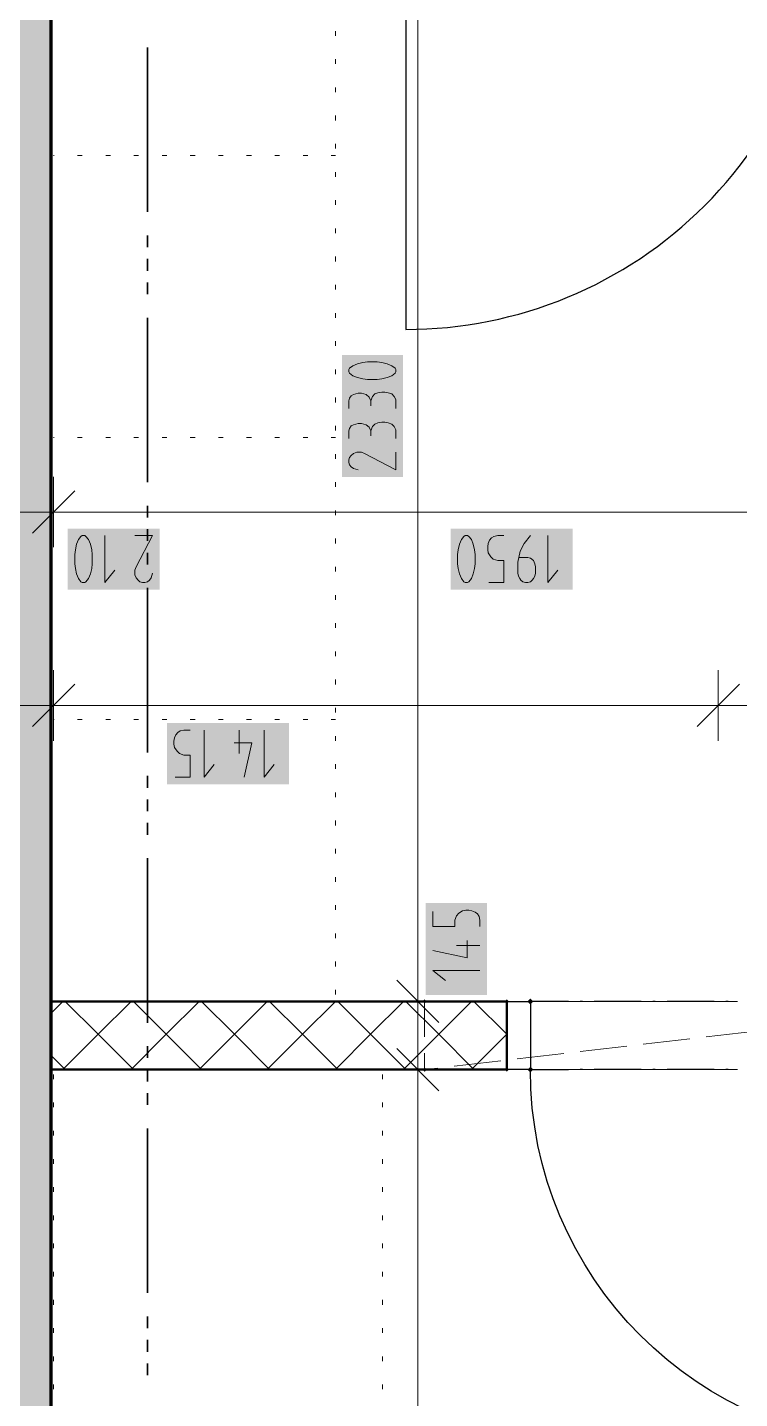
# Model space of a CAD drawing. Header units: millimetres. Extents: x 0 to 594, y 0 to 420.
# Drawn here: x 415.94 to 431.48, y 189.94 to 219.84 of the extents above; entities that cross this region are included whole.
import ezdxf

# ---------------------------------------------------------------- set-up
doc = ezdxf.new("R2010")
doc.units = ezdxf.units.MM
doc.header["$LTSCALE"] = 8
for name, color, linetype in [('PDF_Dvere', 7, 'Continuous'), ('PDF_Koty delkove', 7, 'Continuous'), ('PDF_Nabytek', 7, 'Continuous'), ('PDF_Pozarni useky', 7, 'Continuous'), ('PDF_Preklady', 7, 'Continuous'), ('PDF_Pricky zdene', 7, 'Continuous'), ('PDF_Steny obvodove nosne', 7, 'Continuous')]:
    doc.layers.add(name, color=color, linetype=linetype)

msp = doc.modelspace()

# ---------------------------------------------------------------- linework, layer by layer
at = {"layer": 'PDF_Dvere', "lineweight": 25}
for points in [[(424.571, 222.482), (424.2, 222.482), (424.2, 213.257, 0.414214), (433.425, 222.482), (433.078, 222.482)], [(434.666, 197.114), (435.117, 197.114), (435.117, 188.914, -0.414213), (426.917, 197.114), (427.748, 197.114)]]:
    msp.add_lwpolyline(points, format="xyb", dxfattribs=at)
msp.add_lwpolyline([(426.404, 198.6), (426.917, 198.6), (426.917, 197.114), (426.404, 197.114)], close=True, dxfattribs=at)
for points in [[(427.748, 198.6), (426.917, 198.6)], [(428.055, 198.6), (428.004, 198.6)], [(429.336, 198.6), (428.311, 198.6)], [(429.644, 198.6), (429.593, 198.6)], [(430.925, 198.6), (429.9, 198.6)], [(431.233, 198.6), (431.181, 198.6)], [(428.055, 197.114), (428.004, 197.114)], [(429.336, 197.114), (428.311, 197.114)], [(429.644, 197.114), (429.593, 197.114)], [(430.925, 197.114), (429.9, 197.114)], [(431.233, 197.114), (431.181, 197.114)]]:
    msp.add_lwpolyline(points, dxfattribs=at)
at = {"layer": 'PDF_Dvere', "lineweight": 25, "transparency": 33554559}
for points in [[(426.981, 198.6), (426.917, 198.536), (426.917, 198.664), (426.853, 198.6)], [(426.981, 197.114), (426.917, 197.05), (426.917, 197.178), (426.853, 197.114)]]:
    msp.add_solid(points, dxfattribs=at)
at = {"layer": 'PDF_Koty delkove', "lineweight": 18}
for points in [[(424.462, 141.969), (424.462, 175.401), (424.462, 195.307), (424.462, 197.114), (424.462, 198.6), (424.462, 222.482), (424.462, 225.25), (424.462, 228.325), (424.462, 243.7), (424.462, 246.775), (424.462, 249.542), (424.462, 273.425), (424.462, 274.911), (424.462, 330.055)], [(422.957, 211.535), (422.957, 211.699), (422.974, 211.754), (423.009, 211.808), (423.06, 211.836), (423.161, 211.864), (423.23, 211.864), (423.333, 211.836), (423.401, 211.781), (423.435, 211.699), (423.435, 211.59)], [(423.982, 211.535), (423.982, 211.726), (423.948, 211.795), (423.896, 211.85), (423.811, 211.877), (423.743, 211.891), (423.674, 211.891), (423.589, 211.877), (423.521, 211.85), (423.47, 211.795), (423.435, 211.699)], [(422.957, 210.878), (422.957, 211.042), (422.974, 211.097), (423.009, 211.151), (423.06, 211.179), (423.161, 211.206), (423.23, 211.206), (423.333, 211.179), (423.401, 211.124), (423.435, 211.042), (423.435, 210.933)], [(423.982, 210.878), (423.982, 211.069), (423.948, 211.137), (423.896, 211.193), (423.811, 211.22), (423.743, 211.234), (423.674, 211.234), (423.589, 211.22), (423.521, 211.193), (423.47, 211.137), (423.435, 211.042)], [(423.982, 210.577), (423.982, 210.193), (423.299, 210.549), (423.23, 210.577), (423.128, 210.577), (423.06, 210.549), (423.009, 210.508), (422.974, 210.467), (422.957, 210.412), (422.957, 210.358), (422.974, 210.303), (423.009, 210.262), (423.06, 210.221), (423.161, 210.193)], [(416.513, 210.043), (416.513, 209.274), (416.513, 208.505)], [(416.974, 209.735), (416.052, 208.813)], [(414.361, 209.274), (416.513, 209.274), (436.5, 209.274), (437.628, 209.274), (446.801, 209.274), (454.437, 209.274), (456.179, 209.274), (457.051, 209.274), (459.511, 209.274), (460.383, 209.274), (462.125, 209.274), (478.935, 209.274), (481.087, 209.274), (493.387, 209.274), (496.155, 209.274), (515.066, 209.274), (516.193, 209.274), (522.307, 209.274), (528.074, 209.274), (544.227, 209.274), (545.764, 209.274), (549.377, 209.274), (549.557, 209.274), (550.326, 209.274)], [(416.974, 208.351), (416.974, 208.146), (416.988, 208.044), (417.015, 207.924), (417.056, 207.822), (417.11, 207.753), (417.138, 207.737), (417.192, 207.737), (417.22, 207.753), (417.275, 207.822), (417.316, 207.924), (417.344, 208.044), (417.358, 208.146), (417.358, 208.351), (417.344, 208.453), (417.316, 208.573), (417.275, 208.676), (417.22, 208.744), (417.192, 208.762), (417.138, 208.762), (417.11, 208.744)], [(417.11, 208.744), (417.056, 208.676), (417.015, 208.573), (416.988, 208.453), (416.974, 208.351)], [(417.631, 208.762), (417.631, 207.737), (417.85, 208.009)], [(418.288, 208.762), (418.672, 208.762), (418.315, 208.078), (418.288, 208.009), (418.288, 207.907), (418.315, 207.839), (418.356, 207.788), (418.397, 207.753), (418.452, 207.737), (418.507, 207.737), (418.562, 207.753), (418.603, 207.788), (418.644, 207.839), (418.672, 207.941)], [(425.63, 207.822), (425.671, 207.924), (425.699, 208.044), (425.713, 208.146), (425.713, 208.351), (425.699, 208.453), (425.671, 208.573), (425.63, 208.676), (425.576, 208.744), (425.548, 208.762), (425.493, 208.762), (425.466, 208.744), (425.411, 208.676), (425.37, 208.573), (425.343, 208.453), (425.329, 208.351)], [(426.013, 207.737), (426.342, 207.737), (426.342, 208.214), (426.205, 208.214), (426.109, 208.249), (426.054, 208.3), (426, 208.386), (425.986, 208.453), (425.986, 208.522), (426, 208.591), (426.027, 208.658), (426.068, 208.709), (426.123, 208.744), (426.205, 208.762), (426.342, 208.762)], [(426.917, 208.762), (426.78, 208.591), (426.697, 208.419), (426.643, 208.181), (426.643, 207.941), (426.657, 207.873), (426.684, 207.822), (426.711, 207.788), (426.753, 207.753), (426.808, 207.737), (426.862, 207.737), (426.917, 207.753), (426.958, 207.788), (426.985, 207.822), (427.013, 207.873), (427.027, 207.941), (427.027, 208.078), (427.013, 208.146), (426.985, 208.214), (426.917, 208.266), (426.862, 208.283), (426.67, 208.283)], [(427.3, 208.762), (427.3, 207.737), (427.519, 208.009)], [(425.329, 208.351), (425.329, 208.146), (425.343, 208.044), (425.37, 207.924), (425.411, 207.822), (425.466, 207.753), (425.493, 207.737), (425.548, 207.737), (425.576, 207.753), (425.63, 207.822)], [(416.513, 205.825), (416.513, 205.056), (416.513, 204.287)], [(431.017, 205.825), (431.017, 205.056), (431.017, 204.287)], [(416.974, 205.517), (416.052, 204.595)], [(431.478, 205.517), (430.555, 204.595)], [(416.513, 205.056), (415.744, 205.056)], [(416.513, 205.056), (431.017, 205.056), (433.108, 205.056), (436.5, 205.056), (437.269, 205.056)], [(419.166, 203.492), (419.494, 203.492), (419.494, 203.97), (419.357, 203.97), (419.262, 204.005), (419.207, 204.056), (419.153, 204.141), (419.139, 204.208), (419.139, 204.277), (419.153, 204.346), (419.18, 204.414), (419.221, 204.465), (419.275, 204.5), (419.357, 204.517), (419.494, 204.517)], [(419.796, 204.517), (419.796, 203.492), (420.014, 203.765)], [(420.562, 204.517), (420.562, 204.005)], [(421.11, 204.517), (421.11, 203.492), (421.328, 203.765)], [(420.453, 204.243), (420.837, 204.243), (420.671, 203.492)], [(424.789, 200.563), (424.789, 200.235), (425.267, 200.235), (425.267, 200.372), (425.302, 200.467), (425.353, 200.522), (425.438, 200.576), (425.506, 200.59), (425.575, 200.59), (425.643, 200.576), (425.711, 200.549)], [(425.711, 200.549), (425.762, 200.508), (425.797, 200.454), (425.814, 200.372), (425.814, 200.235)], [(425.541, 199.933), (425.541, 199.55), (424.789, 199.715)], [(425.814, 199.824), (425.302, 199.824)], [(425.814, 199.276), (424.789, 199.276), (425.062, 199.058)], [(424.923, 198.139), (424.001, 199.061)], [(425.231, 198.6), (424.462, 198.6), (423.693, 198.6)], [(424.923, 196.653), (424.001, 197.575)], [(425.231, 197.114), (424.462, 197.114), (423.693, 197.114)]]:
    msp.add_lwpolyline(points, dxfattribs=at)
msp.add_lwpolyline([(423.571, 212.548), (423.366, 212.548), (423.265, 212.534), (423.145, 212.507), (423.043, 212.466), (422.974, 212.411), (422.957, 212.383), (422.957, 212.329), (422.974, 212.301), (423.043, 212.247), (423.145, 212.206), (423.265, 212.178), (423.366, 212.164), (423.571, 212.164), (423.674, 212.178), (423.794, 212.206), (423.896, 212.247), (423.965, 212.301), (423.982, 212.329), (423.982, 212.383), (423.965, 212.411), (423.896, 212.466), (423.794, 212.507), (423.674, 212.534)], close=True, dxfattribs=at)
at = {"layer": 'PDF_Koty delkove', "color": 7, "lineweight": 18, "true_color": 0xffffff, "transparency": 33554559}
for points in [[(424.136, 210.039), (424.136, 212.701), (422.804, 210.039), (422.804, 212.701)], [(418.825, 208.915), (416.821, 208.915), (418.825, 207.583), (416.821, 207.583)], [(427.838, 208.915), (425.176, 208.915), (427.838, 207.583), (425.176, 207.583)], [(421.647, 204.671), (418.985, 204.671), (421.647, 203.338), (418.985, 203.338)], [(425.968, 198.739), (425.968, 200.744), (424.636, 198.739), (424.636, 200.744)]]:
    msp.add_solid(points, dxfattribs=at)
at = {"layer": 'PDF_Nabytek', "lineweight": 13}
for points in [[(422.663, 219.661), (422.663, 219.764)], [(422.663, 219.046), (422.663, 219.149)], [(422.663, 218.431), (422.663, 218.534)], [(422.663, 217.816), (422.663, 217.919)], [(422.663, 217.201), (422.663, 217.304)], [(416.524, 217.05), (416.513, 217.05)], [(416.513, 217.05), (416.513, 217.05)], [(417.139, 217.05), (417.036, 217.05)], [(417.754, 217.05), (417.651, 217.05)], [(418.369, 217.05), (418.266, 217.05)], [(418.984, 217.05), (418.881, 217.05)], [(419.599, 217.05), (419.496, 217.05)], [(420.214, 217.05), (420.111, 217.05)], [(420.829, 217.05), (420.726, 217.05)], [(421.444, 217.05), (421.341, 217.05)], [(422.059, 217.05), (421.956, 217.05)], [(422.663, 217.05), (422.571, 217.05)], [(422.663, 217.05), (422.663, 217.05)], [(422.663, 216.586), (422.663, 216.689)], [(422.663, 215.971), (422.663, 216.074)], [(422.663, 215.356), (422.663, 215.459)], [(422.663, 214.741), (422.663, 214.844)], [(422.663, 214.126), (422.663, 214.229)], [(422.663, 213.511), (422.663, 213.614)], [(422.663, 212.896), (422.663, 212.999)], [(422.663, 212.281), (422.663, 212.384)], [(422.663, 211.666), (422.663, 211.769)], [(422.663, 211.051), (422.663, 211.154)], [(416.524, 210.9), (416.513, 210.9)], [(416.513, 210.9), (416.513, 210.9)], [(417.139, 210.9), (417.036, 210.9)], [(417.754, 210.9), (417.651, 210.9)], [(418.369, 210.9), (418.266, 210.9)], [(418.984, 210.9), (418.881, 210.9)], [(419.599, 210.9), (419.496, 210.9)], [(420.214, 210.9), (420.111, 210.9)], [(420.829, 210.9), (420.726, 210.9)], [(421.444, 210.9), (421.341, 210.9)], [(422.059, 210.9), (421.956, 210.9)], [(422.663, 210.9), (422.571, 210.9)], [(422.663, 210.9), (422.663, 210.9)], [(422.663, 210.436), (422.663, 210.539)], [(422.663, 209.821), (422.663, 209.924)], [(422.663, 209.206), (422.663, 209.309)], [(422.663, 208.591), (422.663, 208.694)], [(422.663, 207.976), (422.663, 208.079)], [(422.663, 207.361), (422.663, 207.464)], [(422.663, 206.746), (422.663, 206.849)], [(422.663, 206.131), (422.663, 206.234)], [(422.663, 205.516), (422.663, 205.619)], [(422.663, 204.901), (422.663, 205.004)], [(416.524, 204.75), (416.513, 204.75)], [(416.513, 204.75), (416.513, 204.75)], [(417.139, 204.75), (417.036, 204.75)], [(417.754, 204.75), (417.651, 204.75)], [(418.369, 204.75), (418.266, 204.75)], [(418.984, 204.75), (418.881, 204.75)], [(419.599, 204.75), (419.496, 204.75)], [(420.214, 204.75), (420.111, 204.75)], [(420.829, 204.75), (420.726, 204.75)], [(421.444, 204.75), (421.341, 204.75)], [(422.059, 204.75), (421.956, 204.75)], [(422.663, 204.75), (422.571, 204.75)], [(422.663, 204.75), (422.663, 204.75)], [(422.663, 204.286), (422.663, 204.389)], [(422.663, 203.671), (422.663, 203.774)], [(422.663, 203.056), (422.663, 203.159)], [(422.663, 202.441), (422.663, 202.544)], [(422.663, 201.826), (422.663, 201.929)], [(422.663, 201.211), (422.663, 201.314)], [(422.663, 200.596), (422.663, 200.699)], [(422.663, 199.981), (422.663, 200.084)], [(422.663, 199.366), (422.663, 199.469)], [(422.663, 198.752), (422.663, 198.854)], [(422.663, 198.6), (422.663, 198.6)], [(416.513, 197.114), (416.513, 197.114)], [(416.524, 197.114), (416.513, 197.114)], [(416.513, 197.114), (416.513, 197.114)], [(417.139, 197.114), (417.036, 197.114)], [(417.754, 197.114), (417.651, 197.114)], [(418.369, 197.114), (418.266, 197.114)], [(418.984, 197.114), (418.881, 197.114)], [(419.599, 197.114), (419.496, 197.114)], [(420.214, 197.114), (420.111, 197.114)], [(420.829, 197.114), (420.726, 197.114)], [(421.444, 197.114), (421.341, 197.114)], [(422.059, 197.114), (421.956, 197.114)], [(422.674, 197.114), (422.571, 197.114)], [(423.289, 197.114), (423.186, 197.114)], [(423.688, 197.114), (423.688, 197.114)], [(423.688, 197.114), (423.688, 197.114)], [(416.513, 196.907), (416.513, 197.009)], [(423.688, 196.907), (423.688, 197.009)], [(416.513, 196.292), (416.513, 196.394)], [(423.688, 196.292), (423.688, 196.394)], [(416.513, 195.677), (416.513, 195.779)], [(423.688, 195.677), (423.688, 195.779)], [(416.513, 195.062), (416.513, 195.164)], [(423.688, 195.062), (423.688, 195.164)], [(416.513, 194.447), (416.513, 194.549)], [(423.688, 194.447), (423.688, 194.549)], [(416.513, 193.832), (416.513, 193.934)], [(423.688, 193.832), (423.688, 193.934)], [(416.513, 193.217), (416.513, 193.319)], [(423.688, 193.217), (423.688, 193.319)], [(416.513, 192.602), (416.513, 192.704)], [(423.688, 192.602), (423.688, 192.704)], [(416.513, 191.987), (416.513, 192.089)], [(423.688, 191.987), (423.688, 192.089)], [(416.513, 191.372), (416.513, 191.474)], [(423.688, 191.372), (423.688, 191.474)], [(416.513, 190.757), (416.513, 190.859)], [(423.688, 190.757), (423.688, 190.859)], [(416.513, 190.142), (416.513, 190.244)], [(423.688, 190.142), (423.688, 190.244)]]:
    msp.add_lwpolyline(points, dxfattribs=at)
at = {"layer": 'PDF_Pozarni useky', "lineweight": 35}
for points in [[(418.563, 215.818), (418.563, 219.405)], [(418.563, 215.049), (418.563, 215.305)], [(418.563, 214.536), (418.563, 214.793)], [(418.563, 214.024), (418.563, 214.28)], [(418.563, 209.924), (418.563, 213.511)], [(418.563, 209.155), (418.563, 209.411)], [(418.563, 208.643), (418.563, 208.899)], [(418.563, 208.13), (418.563, 208.386)], [(418.563, 204.03), (418.563, 207.618)], [(418.563, 203.261), (418.563, 203.518)], [(418.563, 202.749), (418.563, 203.005)], [(418.563, 202.236), (418.563, 202.493)], [(418.563, 198.137), (418.563, 201.724)], [(418.563, 197.368), (418.563, 197.624)], [(418.563, 196.855), (418.563, 197.112)], [(418.563, 196.343), (418.563, 196.599)], [(418.563, 192.243), (418.563, 195.83)], [(418.563, 191.474), (418.563, 191.73)], [(418.563, 190.962), (418.563, 191.218)], [(418.563, 190.449), (418.563, 190.705)]]:
    msp.add_lwpolyline(points, dxfattribs=at)
at = {"layer": 'PDF_Preklady', "lineweight": 18}
for points in [[(424.61, 197.829), (424.61, 198.6)], [(425.903, 198.6), (424.878, 198.6)], [(426.404, 198.6), (426.261, 198.6)], [(427.286, 198.6), (426.404, 198.6)], [(428.67, 198.6), (427.645, 198.6)], [(430.054, 198.6), (429.029, 198.6)], [(431.438, 198.6), (430.413, 198.6)], [(429.377, 197.667), (430.395, 197.785)], [(430.752, 197.826), (431.77, 197.944)], [(424.61, 197.47), (424.61, 197.114), (424.897, 197.147)], [(426.628, 197.348), (427.646, 197.466)], [(428.003, 197.507), (429.021, 197.625)], [(425.903, 197.114), (424.878, 197.114)], [(425.254, 197.188), (426.272, 197.307)], [(426.404, 197.114), (426.261, 197.114)], [(427.286, 197.114), (426.404, 197.114)], [(428.67, 197.114), (427.645, 197.114)], [(430.054, 197.114), (429.029, 197.114)], [(431.438, 197.114), (430.413, 197.114)]]:
    msp.add_lwpolyline(points, dxfattribs=at)
at = {"layer": 'PDF_Preklady', "lineweight": 18, "transparency": 33554559}
for points in [[(424.657, 198.6), (424.61, 198.554), (424.61, 198.646), (424.564, 198.6)], [(424.61, 198.554), (424.564, 198.6), (424.657, 198.6), (424.61, 198.646)], [(426.45, 198.6), (426.404, 198.554), (426.404, 198.646), (426.358, 198.6)], [(426.45, 198.6), (426.404, 198.554), (426.404, 198.646), (426.358, 198.6)], [(424.657, 197.114), (424.61, 197.068), (424.61, 197.16), (424.564, 197.114)], [(424.61, 197.068), (424.564, 197.114), (424.657, 197.114), (424.61, 197.16)], [(424.565, 197.108), (424.605, 197.16), (424.616, 197.068), (424.656, 197.119)], [(426.45, 197.114), (426.404, 197.068), (426.404, 197.16), (426.358, 197.114)], [(426.45, 197.114), (426.404, 197.068), (426.404, 197.16), (426.358, 197.114)]]:
    msp.add_solid(points, dxfattribs=at)
at = {"layer": 'PDF_Pricky zdene', "lineweight": 9}
for points in [[(416.718, 198.6), (416.462, 198.344)], [(418.204, 198.6), (417.487, 197.883), (416.718, 197.114)], [(418.256, 197.114), (417.487, 197.883), (416.769, 198.6)], [(419.69, 198.6), (418.973, 197.883), (418.204, 197.114)], [(419.742, 197.114), (418.973, 197.883), (418.256, 198.6)], [(421.177, 198.6), (420.459, 197.883), (419.69, 197.114)], [(421.228, 197.114), (420.459, 197.883), (419.742, 198.6)], [(422.663, 198.6), (421.945, 197.883), (421.177, 197.114)], [(422.714, 197.114), (421.945, 197.883), (421.228, 198.6)], [(424.149, 198.6), (423.432, 197.883), (422.663, 197.114)], [(424.201, 197.114), (423.432, 197.883), (422.714, 198.6)], [(425.635, 198.6), (424.918, 197.883), (424.149, 197.114)], [(425.687, 197.114), (424.918, 197.883), (424.201, 198.6)], [(425.635, 197.114), (426.404, 197.883), (425.687, 198.6)], [(426.404, 197.883), (426.404, 197.883)], [(416.769, 197.114), (416.462, 197.421)]]:
    msp.add_lwpolyline(points, dxfattribs=at)
at = {"layer": 'PDF_Pricky zdene', "lineweight": 50}
for points in [[(426.404, 198.6), (424.61, 198.6), (416.513, 198.6), (416.462, 198.6), (416.462, 197.114), (416.513, 197.114), (424.61, 197.114), (426.404, 197.114)], [(426.404, 198.6), (426.404, 197.114)]]:
    msp.add_lwpolyline(points, dxfattribs=at)
at = {"layer": 'PDF_Steny obvodove nosne', "lineweight": 70}
msp.add_lwpolyline([(416.462, 139.561), (416.462, 141.969), (416.462, 197.114), (416.462, 198.6), (416.462, 222.482), (416.462, 225.25), (416.462, 228.171), (414.412, 228.171), (414.412, 225.557), (414.412, 141.969), (414.412, 139.561)], close=True, dxfattribs=at)
at = {"layer": 'PDF_Steny obvodove nosne', "color": 9, "lineweight": 9, "true_color": 0xc0c0c0, "transparency": 33554559}
msp.add_solid([(416.462, 139.561), (416.462, 228.171), (414.412, 139.561), (414.412, 228.171)], dxfattribs=at)

doc.saveas('drawing.dxf')
